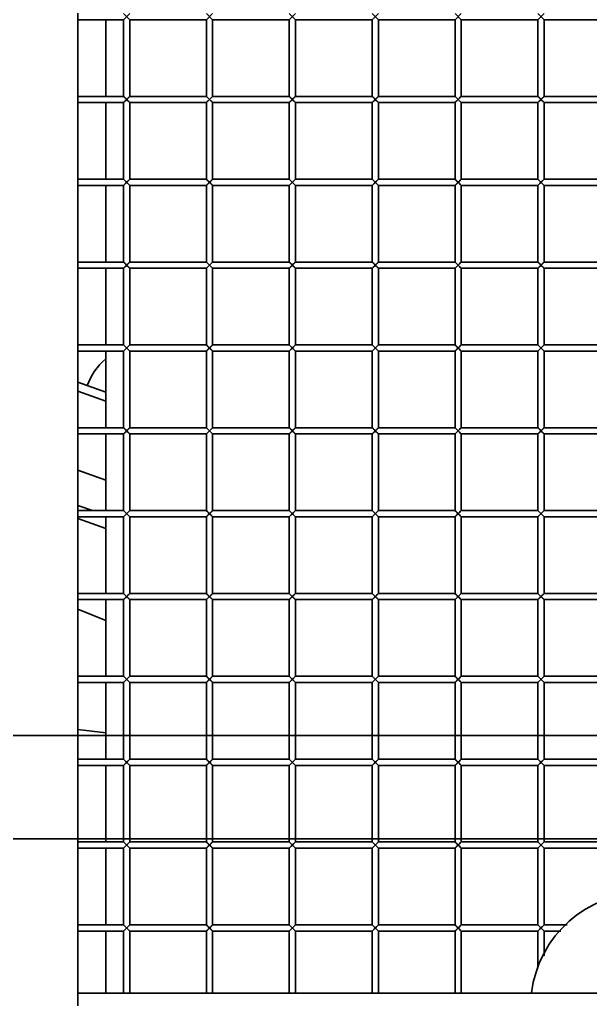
# Model space of a CAD drawing. Header units: millimetres. Extents: x 32496 to 166256, y 3504 to 23939.
# Drawn here: x 72091.4 to 72366.8, y 12553.7 to 13026.7 of the extents above; entities that cross this region are included whole.
import ezdxf

# ---------------------------------------------------------------- set-up
doc = ezdxf.new("R2010")
doc.units = ezdxf.units.MM
doc.layers.get('0').update_dxf_attribs({"lineweight": 35})

# ---------------------------------------------------------------- blocks, each defined once
blk = doc.blocks.new('DRGTJHYTHRTTR')
at = {"color": 7, "linetype": 'Continuous'}
for p, q in [((60496.04, -50285.69), (53249.04, -50285.69)), ((60496.04, -50335.69), (53249.04, -50335.69))]:
    blk.add_line(p, q, dxfattribs=at)
blk = doc.blocks.new('8-1250')
at = {"linetype": 'Continuous'}
for p, q in [((-926.63, -33446.27), (-926.63, -34431.79)), ((-904.63, -33941.79), (-901.63, -33944.79)), ((-904.63, -33944.79), (-901.63, -33941.79)), ((-864.63, -33941.79), (-861.63, -33944.79)), ((-864.63, -33944.79), (-861.63, -33941.79)), ((-824.63, -33941.79), (-821.63, -33944.79)), ((-824.63, -33944.79), (-821.63, -33941.79)), ((-784.63, -33941.79), (-781.63, -33944.79)), ((-784.63, -33944.79), (-781.63, -33941.79)), ((-744.63, -33941.79), (-741.63, -33944.79)), ((-744.63, -33944.79), (-741.63, -33941.79)), ((-704.63, -33941.79), (-701.63, -33944.79)), ((-704.63, -33944.79), (-701.63, -33941.79)), ((-926.63, -33944.79), (-904.63, -33944.79)), ((-913.13, -33944.79), (-913.13, -33981.79)), ((-904.63, -33944.79), (-904.63, -33981.79)), ((-901.63, -33944.79), (-864.63, -33944.79)), ((-901.63, -33944.79), (-901.63, -33981.79)), ((-864.63, -33944.79), (-864.63, -33981.79)), ((-861.63, -33944.79), (-824.63, -33944.79)), ((-861.63, -33944.79), (-861.63, -33981.79)), ((-824.63, -33944.79), (-824.63, -33981.79)), ((-821.63, -33944.79), (-784.63, -33944.79)), ((-821.63, -33944.79), (-821.63, -33981.79)), ((-784.63, -33944.79), (-784.63, -33981.79)), ((-781.63, -33944.79), (-744.63, -33944.79)), ((-781.63, -33944.79), (-781.63, -33981.79)), ((-744.63, -33944.79), (-744.63, -33981.79)), ((-741.63, -33944.79), (-704.63, -33944.79)), ((-741.63, -33944.79), (-741.63, -33981.79)), ((-704.63, -33944.79), (-704.63, -33981.79)), ((-701.63, -33944.79), (-664.63, -33944.79)), ((-701.63, -33944.79), (-701.63, -33981.79)), ((-926.63, -33981.79), (-904.63, -33981.79)), ((-904.63, -33981.79), (-901.63, -33984.79)), ((-904.63, -33984.79), (-901.63, -33981.79)), ((-901.63, -33981.79), (-864.63, -33981.79)), ((-864.63, -33981.79), (-861.63, -33984.79)), ((-864.63, -33984.79), (-861.63, -33981.79)), ((-861.63, -33981.79), (-824.63, -33981.79)), ((-824.63, -33981.79), (-821.63, -33984.79)), ((-824.63, -33984.79), (-821.63, -33981.79)), ((-821.63, -33981.79), (-784.63, -33981.79)), ((-784.63, -33981.79), (-781.63, -33984.79)), ((-784.63, -33984.79), (-781.63, -33981.79)), ((-781.63, -33981.79), (-744.63, -33981.79)), ((-744.63, -33981.79), (-741.63, -33984.79)), ((-744.63, -33984.79), (-741.63, -33981.79)), ((-741.63, -33981.79), (-704.63, -33981.79)), ((-704.63, -33981.79), (-701.63, -33984.79)), ((-704.63, -33984.79), (-701.63, -33981.79)), ((-701.63, -33981.79), (-664.63, -33981.79)), ((-926.63, -33984.79), (-904.63, -33984.79)), ((-913.13, -33984.79), (-913.13, -34021.79)), ((-904.63, -33984.79), (-904.63, -34021.79)), ((-901.63, -33984.79), (-864.63, -33984.79)), ((-901.63, -33984.79), (-901.63, -34021.79)), ((-864.63, -33984.79), (-864.63, -34021.79)), ((-861.63, -33984.79), (-824.63, -33984.79)), ((-861.63, -33984.79), (-861.63, -34021.79)), ((-824.63, -33984.79), (-824.63, -34021.79)), ((-821.63, -33984.79), (-784.63, -33984.79)), ((-821.63, -33984.79), (-821.63, -34021.79)), ((-784.63, -33984.79), (-784.63, -34021.79)), ((-781.63, -33984.79), (-744.63, -33984.79)), ((-781.63, -33984.79), (-781.63, -34021.79)), ((-744.63, -33984.79), (-744.63, -34021.79)), ((-741.63, -33984.79), (-704.63, -33984.79)), ((-741.63, -33984.79), (-741.63, -34021.79)), ((-704.63, -33984.79), (-704.63, -34021.79)), ((-701.63, -33984.79), (-664.63, -33984.79)), ((-701.63, -33984.79), (-701.63, -34021.79)), ((-926.63, -34021.79), (-904.63, -34021.79)), ((-904.63, -34021.79), (-901.63, -34024.79)), ((-904.63, -34024.79), (-901.63, -34021.79)), ((-901.63, -34021.79), (-864.63, -34021.79)), ((-864.63, -34021.79), (-861.63, -34024.79)), ((-864.63, -34024.79), (-861.63, -34021.79)), ((-861.63, -34021.79), (-824.63, -34021.79)), ((-824.63, -34021.79), (-821.63, -34024.79)), ((-824.63, -34024.79), (-821.63, -34021.79)), ((-821.63, -34021.79), (-784.63, -34021.79)), ((-784.63, -34021.79), (-781.63, -34024.79)), ((-784.63, -34024.79), (-781.63, -34021.79)), ((-781.63, -34021.79), (-744.63, -34021.79)), ((-744.63, -34021.79), (-741.63, -34024.79)), ((-744.63, -34024.79), (-741.63, -34021.79)), ((-741.63, -34021.79), (-704.63, -34021.79)), ((-704.63, -34021.79), (-701.63, -34024.79)), ((-704.63, -34024.79), (-701.63, -34021.79)), ((-701.63, -34021.79), (-664.63, -34021.79)), ((-926.63, -34024.79), (-904.63, -34024.79)), ((-913.13, -34024.79), (-913.13, -34061.79)), ((-904.63, -34024.79), (-904.63, -34061.79)), ((-901.63, -34024.79), (-864.63, -34024.79)), ((-901.63, -34024.79), (-901.63, -34061.79)), ((-864.63, -34024.79), (-864.63, -34061.79)), ((-861.63, -34024.79), (-824.63, -34024.79)), ((-861.63, -34024.79), (-861.63, -34061.79)), ((-824.63, -34024.79), (-824.63, -34061.79)), ((-821.63, -34024.79), (-784.63, -34024.79)), ((-821.63, -34024.79), (-821.63, -34061.79)), ((-784.63, -34024.79), (-784.63, -34061.79)), ((-781.63, -34024.79), (-744.63, -34024.79)), ((-781.63, -34024.79), (-781.63, -34061.79)), ((-744.63, -34024.79), (-744.63, -34061.79)), ((-741.63, -34024.79), (-704.63, -34024.79)), ((-741.63, -34024.79), (-741.63, -34061.79)), ((-704.63, -34024.79), (-704.63, -34061.79)), ((-701.63, -34024.79), (-664.63, -34024.79)), ((-701.63, -34024.79), (-701.63, -34061.79)), ((-926.63, -34061.79), (-904.63, -34061.79)), ((-926.63, -34064.79), (-904.63, -34064.79)), ((-913.13, -34064.79), (-913.13, -34101.79)), ((-904.63, -34061.79), (-901.63, -34064.79)), ((-904.63, -34064.79), (-901.63, -34061.79)), ((-904.63, -34064.79), (-904.63, -34101.79)), ((-901.63, -34061.79), (-864.63, -34061.79)), ((-901.63, -34064.79), (-864.63, -34064.79)), ((-901.63, -34064.79), (-901.63, -34101.79)), ((-864.63, -34061.79), (-861.63, -34064.79)), ((-864.63, -34064.79), (-861.63, -34061.79)), ((-864.63, -34064.79), (-864.63, -34101.79)), ((-861.63, -34061.79), (-824.63, -34061.79)), ((-861.63, -34064.79), (-824.63, -34064.79)), ((-861.63, -34064.79), (-861.63, -34101.79)), ((-824.63, -34061.79), (-821.63, -34064.79)), ((-824.63, -34064.79), (-821.63, -34061.79)), ((-824.63, -34064.79), (-824.63, -34101.79)), ((-821.63, -34061.79), (-784.63, -34061.79)), ((-821.63, -34064.79), (-784.63, -34064.79)), ((-821.63, -34064.79), (-821.63, -34101.79)), ((-784.63, -34061.79), (-781.63, -34064.79)), ((-784.63, -34064.79), (-781.63, -34061.79)), ((-784.63, -34064.79), (-784.63, -34101.79)), ((-781.63, -34061.79), (-744.63, -34061.79)), ((-781.63, -34064.79), (-744.63, -34064.79)), ((-781.63, -34064.79), (-781.63, -34101.79)), ((-744.63, -34061.79), (-741.63, -34064.79)), ((-744.63, -34064.79), (-741.63, -34061.79)), ((-744.63, -34064.79), (-744.63, -34101.79)), ((-741.63, -34061.79), (-704.63, -34061.79)), ((-741.63, -34064.79), (-704.63, -34064.79)), ((-741.63, -34064.79), (-741.63, -34101.79)), ((-704.63, -34061.79), (-701.63, -34064.79)), ((-704.63, -34064.79), (-701.63, -34061.79)), ((-704.63, -34064.79), (-704.63, -34101.79)), ((-701.63, -34061.79), (-664.63, -34061.79)), ((-701.63, -34064.79), (-664.63, -34064.79)), ((-701.63, -34064.79), (-701.63, -34101.79)), ((-926.63, -34101.79), (-904.63, -34101.79)), ((-904.63, -34101.79), (-901.63, -34104.79)), ((-904.63, -34104.79), (-901.63, -34101.79)), ((-901.63, -34101.79), (-864.63, -34101.79)), ((-864.63, -34101.79), (-861.63, -34104.79)), ((-864.63, -34104.79), (-861.63, -34101.79)), ((-861.63, -34101.79), (-824.63, -34101.79)), ((-824.63, -34101.79), (-821.63, -34104.79)), ((-824.63, -34104.79), (-821.63, -34101.79)), ((-821.63, -34101.79), (-784.63, -34101.79)), ((-784.63, -34101.79), (-781.63, -34104.79)), ((-784.63, -34104.79), (-781.63, -34101.79)), ((-781.63, -34101.79), (-744.63, -34101.79)), ((-744.63, -34101.79), (-741.63, -34104.79)), ((-744.63, -34104.79), (-741.63, -34101.79)), ((-741.63, -34101.79), (-704.63, -34101.79)), ((-704.63, -34101.79), (-701.63, -34104.79)), ((-704.63, -34104.79), (-701.63, -34101.79)), ((-701.63, -34101.79), (-664.63, -34101.79)), ((-926.63, -34104.79), (-904.63, -34104.79)), ((-913.13, -34104.79), (-913.13, -34141.79)), ((-904.63, -34104.79), (-904.63, -34141.79)), ((-901.63, -34104.79), (-864.63, -34104.79)), ((-901.63, -34104.79), (-901.63, -34141.79)), ((-864.63, -34104.79), (-864.63, -34141.79)), ((-861.63, -34104.79), (-824.63, -34104.79)), ((-861.63, -34104.79), (-861.63, -34141.79)), ((-824.63, -34104.79), (-824.63, -34141.79)), ((-821.63, -34104.79), (-784.63, -34104.79)), ((-821.63, -34104.79), (-821.63, -34141.79)), ((-784.63, -34104.79), (-784.63, -34141.79)), ((-781.63, -34104.79), (-744.63, -34104.79)), ((-781.63, -34104.79), (-781.63, -34141.79)), ((-744.63, -34104.79), (-744.63, -34141.79)), ((-741.63, -34104.79), (-704.63, -34104.79)), ((-741.63, -34104.79), (-741.63, -34141.79)), ((-704.63, -34104.79), (-704.63, -34141.79)), ((-701.63, -34104.79), (-664.63, -34104.79)), ((-701.63, -34104.79), (-701.63, -34141.79)), ((-926.63, -34119.83), (-913.13, -34124.63)), ((-913.13, -34128.88), (-926.63, -34124.07)), ((-926.63, -34141.79), (-904.63, -34141.79)), ((-926.63, -34144.79), (-904.63, -34144.79)), ((-913.13, -34144.79), (-913.13, -34181.79)), ((-904.63, -34141.79), (-901.63, -34144.79)), ((-904.63, -34144.79), (-901.63, -34141.79)), ((-904.63, -34144.79), (-904.63, -34181.79)), ((-901.63, -34141.79), (-864.63, -34141.79)), ((-901.63, -34144.79), (-864.63, -34144.79)), ((-901.63, -34144.79), (-901.63, -34181.79)), ((-864.63, -34141.79), (-861.63, -34144.79)), ((-864.63, -34144.79), (-861.63, -34141.79)), ((-864.63, -34144.79), (-864.63, -34181.79)), ((-861.63, -34141.79), (-824.63, -34141.79)), ((-861.63, -34144.79), (-824.63, -34144.79)), ((-861.63, -34144.79), (-861.63, -34181.79)), ((-824.63, -34141.79), (-821.63, -34144.79)), ((-824.63, -34144.79), (-821.63, -34141.79)), ((-824.63, -34144.79), (-824.63, -34181.79)), ((-821.63, -34141.79), (-784.63, -34141.79)), ((-821.63, -34144.79), (-784.63, -34144.79)), ((-821.63, -34144.79), (-821.63, -34181.79)), ((-784.63, -34141.79), (-781.63, -34144.79)), ((-784.63, -34144.79), (-781.63, -34141.79)), ((-784.63, -34144.79), (-784.63, -34181.79)), ((-781.63, -34141.79), (-744.63, -34141.79)), ((-781.63, -34144.79), (-744.63, -34144.79)), ((-781.63, -34144.79), (-781.63, -34181.79)), ((-744.63, -34141.79), (-741.63, -34144.79)), ((-744.63, -34144.79), (-741.63, -34141.79)), ((-744.63, -34144.79), (-744.63, -34181.79)), ((-741.63, -34141.79), (-704.63, -34141.79)), ((-741.63, -34144.79), (-704.63, -34144.79)), ((-741.63, -34144.79), (-741.63, -34181.79)), ((-704.63, -34141.79), (-701.63, -34144.79)), ((-704.63, -34144.79), (-701.63, -34141.79)), ((-704.63, -34144.79), (-704.63, -34181.79)), ((-701.63, -34141.79), (-664.63, -34141.79)), ((-701.63, -34144.79), (-664.63, -34144.79)), ((-701.63, -34144.79), (-701.63, -34181.79)), ((-913.13, -34167.09), (-926.63, -34162.29)), ((-926.63, -34179.27), (-919.56, -34181.79)), ((-926.63, -34181.79), (-904.63, -34181.79)), ((-904.63, -34181.79), (-901.63, -34184.79)), ((-904.63, -34184.79), (-901.63, -34181.79)), ((-901.63, -34181.79), (-864.63, -34181.79)), ((-864.63, -34181.79), (-861.63, -34184.79)), ((-864.63, -34184.79), (-861.63, -34181.79)), ((-861.63, -34181.79), (-824.63, -34181.79)), ((-824.63, -34181.79), (-821.63, -34184.79)), ((-824.63, -34184.79), (-821.63, -34181.79)), ((-821.63, -34181.79), (-784.63, -34181.79)), ((-784.63, -34181.79), (-781.63, -34184.79)), ((-784.63, -34184.79), (-781.63, -34181.79)), ((-781.63, -34181.79), (-744.63, -34181.79)), ((-744.63, -34181.79), (-741.63, -34184.79)), ((-744.63, -34184.79), (-741.63, -34181.79)), ((-741.63, -34181.79), (-704.63, -34181.79)), ((-704.63, -34181.79), (-701.63, -34184.79)), ((-704.63, -34184.79), (-701.63, -34181.79)), ((-701.63, -34181.79), (-664.63, -34181.79)), ((-926.63, -34184.79), (-904.63, -34184.79)), ((-926.63, -34185.64), (-913.13, -34190.45)), ((-913.13, -34184.79), (-913.13, -34221.79)), ((-904.63, -34184.79), (-904.63, -34221.79)), ((-901.63, -34184.79), (-864.63, -34184.79)), ((-901.63, -34184.79), (-901.63, -34221.79)), ((-864.63, -34184.79), (-864.63, -34221.79)), ((-861.63, -34184.79), (-824.63, -34184.79)), ((-861.63, -34184.79), (-861.63, -34221.79)), ((-824.63, -34184.79), (-824.63, -34221.79)), ((-821.63, -34184.79), (-784.63, -34184.79)), ((-821.63, -34184.79), (-821.63, -34221.79)), ((-784.63, -34184.79), (-784.63, -34221.79)), ((-781.63, -34184.79), (-744.63, -34184.79)), ((-781.63, -34184.79), (-781.63, -34221.79)), ((-744.63, -34184.79), (-744.63, -34221.79)), ((-741.63, -34184.79), (-704.63, -34184.79)), ((-741.63, -34184.79), (-741.63, -34221.79)), ((-704.63, -34184.79), (-704.63, -34221.79)), ((-701.63, -34184.79), (-664.63, -34184.79)), ((-701.63, -34184.79), (-701.63, -34221.79)), ((-926.63, -34221.79), (-904.63, -34221.79)), ((-926.63, -34224.79), (-904.63, -34224.79)), ((-913.13, -34224.79), (-913.13, -34261.79)), ((-904.63, -34221.79), (-901.63, -34224.79)), ((-904.63, -34224.79), (-901.63, -34221.79)), ((-904.63, -34224.79), (-904.63, -34261.79)), ((-901.63, -34221.79), (-864.63, -34221.79)), ((-901.63, -34224.79), (-864.63, -34224.79)), ((-901.63, -34224.79), (-901.63, -34261.79)), ((-864.63, -34221.79), (-861.63, -34224.79)), ((-864.63, -34224.79), (-861.63, -34221.79)), ((-864.63, -34224.79), (-864.63, -34261.79)), ((-861.63, -34221.79), (-824.63, -34221.79)), ((-861.63, -34224.79), (-824.63, -34224.79)), ((-861.63, -34224.79), (-861.63, -34261.79)), ((-824.63, -34221.79), (-821.63, -34224.79)), ((-824.63, -34224.79), (-821.63, -34221.79)), ((-824.63, -34224.79), (-824.63, -34261.79)), ((-821.63, -34221.79), (-784.63, -34221.79)), ((-821.63, -34224.79), (-784.63, -34224.79)), ((-821.63, -34224.79), (-821.63, -34261.79)), ((-784.63, -34221.79), (-781.63, -34224.79)), ((-784.63, -34224.79), (-781.63, -34221.79)), ((-784.63, -34224.79), (-784.63, -34261.79)), ((-781.63, -34221.79), (-744.63, -34221.79)), ((-781.63, -34224.79), (-744.63, -34224.79)), ((-781.63, -34224.79), (-781.63, -34261.79)), ((-744.63, -34221.79), (-741.63, -34224.79)), ((-744.63, -34224.79), (-741.63, -34221.79)), ((-744.63, -34224.79), (-744.63, -34261.79)), ((-741.63, -34221.79), (-704.63, -34221.79)), ((-741.63, -34224.79), (-704.63, -34224.79)), ((-741.63, -34224.79), (-741.63, -34261.79)), ((-704.63, -34221.79), (-701.63, -34224.79)), ((-704.63, -34224.79), (-701.63, -34221.79)), ((-704.63, -34224.79), (-704.63, -34261.79)), ((-701.63, -34221.79), (-664.63, -34221.79)), ((-701.63, -34224.79), (-664.63, -34224.79)), ((-701.63, -34224.79), (-701.63, -34261.79)), ((-926.63, -34229.38), (-913.13, -34234.89)), ((-926.63, -34261.79), (-904.63, -34261.79)), ((-904.63, -34261.79), (-901.63, -34264.79)), ((-904.63, -34264.79), (-901.63, -34261.79)), ((-901.63, -34261.79), (-864.63, -34261.79)), ((-864.63, -34261.79), (-861.63, -34264.79)), ((-864.63, -34264.79), (-861.63, -34261.79)), ((-861.63, -34261.79), (-824.63, -34261.79)), ((-824.63, -34261.79), (-821.63, -34264.79)), ((-824.63, -34264.79), (-821.63, -34261.79)), ((-821.63, -34261.79), (-784.63, -34261.79)), ((-784.63, -34261.79), (-781.63, -34264.79)), ((-784.63, -34264.79), (-781.63, -34261.79)), ((-781.63, -34261.79), (-744.63, -34261.79)), ((-744.63, -34261.79), (-741.63, -34264.79)), ((-744.63, -34264.79), (-741.63, -34261.79)), ((-741.63, -34261.79), (-704.63, -34261.79)), ((-704.63, -34261.79), (-701.63, -34264.79)), ((-704.63, -34264.79), (-701.63, -34261.79)), ((-701.63, -34261.79), (-664.63, -34261.79)), ((-926.63, -34264.79), (-904.63, -34264.79)), ((-913.13, -34264.79), (-913.13, -34301.79)), ((-904.63, -34264.79), (-904.63, -34301.79)), ((-901.63, -34264.79), (-864.63, -34264.79)), ((-901.63, -34264.79), (-901.63, -34301.79)), ((-864.63, -34264.79), (-864.63, -34301.79)), ((-861.63, -34264.79), (-824.63, -34264.79)), ((-861.63, -34264.79), (-861.63, -34301.79)), ((-824.63, -34264.79), (-824.63, -34301.79)), ((-821.63, -34264.79), (-784.63, -34264.79)), ((-821.63, -34264.79), (-821.63, -34301.79)), ((-784.63, -34264.79), (-784.63, -34301.79)), ((-781.63, -34264.79), (-744.63, -34264.79)), ((-781.63, -34264.79), (-781.63, -34301.79)), ((-744.63, -34264.79), (-744.63, -34301.79)), ((-741.63, -34264.79), (-704.63, -34264.79)), ((-741.63, -34264.79), (-741.63, -34301.79)), ((-704.63, -34264.79), (-704.63, -34301.79)), ((-701.63, -34264.79), (-664.63, -34264.79)), ((-701.63, -34264.79), (-701.63, -34301.79)), ((-926.63, -34287.46), (-913.13, -34289.03)), ((-926.63, -34301.79), (-904.63, -34301.79)), ((-926.63, -34304.79), (-904.63, -34304.79)), ((-913.13, -34304.79), (-913.13, -34341.79)), ((-904.63, -34301.79), (-901.63, -34304.79)), ((-904.63, -34304.79), (-901.63, -34301.79)), ((-904.63, -34304.79), (-904.63, -34341.79)), ((-901.63, -34301.79), (-864.63, -34301.79)), ((-901.63, -34304.79), (-864.63, -34304.79)), ((-901.63, -34304.79), (-901.63, -34341.79)), ((-864.63, -34301.79), (-861.63, -34304.79)), ((-864.63, -34304.79), (-861.63, -34301.79)), ((-864.63, -34304.79), (-864.63, -34341.79)), ((-861.63, -34301.79), (-824.63, -34301.79)), ((-861.63, -34304.79), (-824.63, -34304.79)), ((-861.63, -34304.79), (-861.63, -34341.79)), ((-824.63, -34301.79), (-821.63, -34304.79)), ((-824.63, -34304.79), (-821.63, -34301.79)), ((-824.63, -34304.79), (-824.63, -34341.79)), ((-821.63, -34301.79), (-784.63, -34301.79)), ((-821.63, -34304.79), (-784.63, -34304.79)), ((-821.63, -34304.79), (-821.63, -34341.79)), ((-784.63, -34301.79), (-781.63, -34304.79)), ((-784.63, -34304.79), (-781.63, -34301.79)), ((-784.63, -34304.79), (-784.63, -34341.79)), ((-781.63, -34301.79), (-744.63, -34301.79)), ((-781.63, -34304.79), (-744.63, -34304.79)), ((-781.63, -34304.79), (-781.63, -34341.79)), ((-744.63, -34301.79), (-741.63, -34304.79)), ((-744.63, -34304.79), (-741.63, -34301.79)), ((-744.63, -34304.79), (-744.63, -34341.79)), ((-741.63, -34301.79), (-704.63, -34301.79)), ((-741.63, -34304.79), (-704.63, -34304.79)), ((-741.63, -34304.79), (-741.63, -34341.79)), ((-704.63, -34301.79), (-701.63, -34304.79)), ((-704.63, -34304.79), (-701.63, -34301.79)), ((-704.63, -34304.79), (-704.63, -34341.79)), ((-701.63, -34301.79), (-664.63, -34301.79)), ((-701.63, -34304.79), (-664.63, -34304.79)), ((-701.63, -34304.79), (-701.63, -34341.79)), ((-926.63, -34341.79), (-904.63, -34341.79)), ((-904.63, -34341.79), (-901.63, -34344.79)), ((-904.63, -34344.79), (-901.63, -34341.79)), ((-901.63, -34341.79), (-864.63, -34341.79)), ((-864.63, -34341.79), (-861.63, -34344.79)), ((-864.63, -34344.79), (-861.63, -34341.79)), ((-861.63, -34341.79), (-824.63, -34341.79)), ((-824.63, -34341.79), (-821.63, -34344.79)), ((-824.63, -34344.79), (-821.63, -34341.79)), ((-821.63, -34341.79), (-784.63, -34341.79)), ((-784.63, -34341.79), (-781.63, -34344.79)), ((-784.63, -34344.79), (-781.63, -34341.79)), ((-781.63, -34341.79), (-744.63, -34341.79)), ((-744.63, -34341.79), (-741.63, -34344.79)), ((-744.63, -34344.79), (-741.63, -34341.79)), ((-741.63, -34341.79), (-704.63, -34341.79)), ((-704.63, -34341.79), (-701.63, -34344.79)), ((-704.63, -34344.79), (-701.63, -34341.79)), ((-701.63, -34341.79), (-664.63, -34341.79)), ((-926.63, -34344.79), (-904.63, -34344.79)), ((-913.13, -34344.79), (-913.13, -34381.79)), ((-904.63, -34344.79), (-904.63, -34381.79)), ((-901.63, -34344.79), (-864.63, -34344.79)), ((-901.63, -34344.79), (-901.63, -34381.79)), ((-864.63, -34344.79), (-864.63, -34381.79)), ((-861.63, -34344.79), (-824.63, -34344.79)), ((-861.63, -34344.79), (-861.63, -34381.79)), ((-824.63, -34344.79), (-824.63, -34381.79)), ((-821.63, -34344.79), (-784.63, -34344.79)), ((-821.63, -34344.79), (-821.63, -34381.79)), ((-784.63, -34344.79), (-784.63, -34381.79)), ((-781.63, -34344.79), (-744.63, -34344.79)), ((-781.63, -34344.79), (-781.63, -34381.79)), ((-744.63, -34344.79), (-744.63, -34381.79)), ((-741.63, -34344.79), (-704.63, -34344.79)), ((-741.63, -34344.79), (-741.63, -34381.79)), ((-704.63, -34344.79), (-704.63, -34381.79)), ((-701.63, -34344.79), (-664.63, -34344.79)), ((-701.63, -34344.79), (-701.63, -34381.79)), ((-926.63, -34381.79), (-904.63, -34381.79)), ((-904.63, -34381.79), (-901.63, -34384.79)), ((-904.63, -34384.79), (-901.63, -34381.79)), ((-901.63, -34381.79), (-864.63, -34381.79)), ((-864.63, -34381.79), (-861.63, -34384.79)), ((-864.63, -34384.79), (-861.63, -34381.79)), ((-861.63, -34381.79), (-824.63, -34381.79)), ((-824.63, -34381.79), (-821.63, -34384.79)), ((-824.63, -34384.79), (-821.63, -34381.79)), ((-821.63, -34381.79), (-784.63, -34381.79)), ((-784.63, -34381.79), (-781.63, -34384.79)), ((-784.63, -34384.79), (-781.63, -34381.79)), ((-781.63, -34381.79), (-744.63, -34381.79)), ((-744.63, -34381.79), (-741.63, -34384.79)), ((-744.63, -34384.79), (-741.63, -34381.79)), ((-741.63, -34381.79), (-704.63, -34381.79)), ((-704.63, -34381.79), (-701.63, -34384.79)), ((-704.63, -34384.79), (-701.63, -34381.79)), ((-701.63, -34381.79), (-690.48, -34381.79)), ((-926.63, -34384.79), (-904.63, -34384.79)), ((-913.13, -34384.79), (-913.13, -34414.79)), ((-904.63, -34384.79), (-904.63, -34414.79)), ((-903.72, -34383.88), (-904.19, -34384.35)), ((-901.63, -34384.79), (-864.63, -34384.79)), ((-901.63, -34384.79), (-901.63, -34414.79)), ((-864.63, -34384.79), (-864.63, -34414.79)), ((-861.63, -34384.79), (-824.63, -34384.79)), ((-861.63, -34384.79), (-861.63, -34414.79)), ((-824.63, -34384.79), (-824.63, -34414.79)), ((-821.63, -34384.79), (-784.63, -34384.79)), ((-821.63, -34384.79), (-821.63, -34414.79)), ((-784.63, -34384.79), (-784.63, -34414.79)), ((-781.63, -34384.79), (-744.63, -34384.79)), ((-781.63, -34384.79), (-781.63, -34414.79)), ((-744.63, -34384.79), (-744.63, -34414.79)), ((-741.63, -34384.79), (-704.63, -34384.79)), ((-741.63, -34384.79), (-741.63, -34414.79)), ((-704.63, -34384.79), (-704.63, -34402.67)), ((-701.63, -34384.79), (-693.48, -34384.79)), ((-701.63, -34384.79), (-701.63, -34396.81)), ((-300.63, -34414.79), (-926.63, -34414.79))]:
    blk.add_line(p, q, dxfattribs=at)
for points in [[(-904.63, -33981.79), (-904.2, -33982.22), (-903.71, -33982.71), (-902.54, -33983.88)], [(-903.13, -33983.29), (-903.72, -33983.88), (-904.19, -33984.35), (-904.51, -33984.67)], [(-903.13, -33983.29), (-902.54, -33982.7), (-902.07, -33982.23), (-901.74, -33981.9)], [(-901.74, -33984.67), (-902.07, -33984.35), (-902.54, -33983.88)], [(-864.63, -33981.79), (-864.2, -33982.22), (-863.71, -33982.71), (-862.54, -33983.88)], [(-863.13, -33983.29), (-863.72, -33983.88), (-864.19, -33984.35), (-864.51, -33984.67)], [(-863.13, -33983.29), (-862.54, -33982.7), (-862.07, -33982.23), (-861.74, -33981.9)], [(-861.74, -33984.67), (-862.07, -33984.35), (-862.54, -33983.88)], [(-824.63, -33981.79), (-824.2, -33982.22), (-823.71, -33982.71), (-822.54, -33983.88)], [(-823.13, -33983.29), (-823.72, -33983.88), (-824.19, -33984.35), (-824.51, -33984.67)], [(-823.13, -33983.29), (-822.54, -33982.7), (-822.07, -33982.23), (-821.74, -33981.9)], [(-821.74, -33984.67), (-822.07, -33984.35), (-822.54, -33983.88)], [(-784.63, -33981.79), (-784.2, -33982.22), (-783.71, -33982.71), (-782.54, -33983.88)], [(-783.13, -33983.29), (-783.72, -33983.88), (-784.19, -33984.35), (-784.51, -33984.67)], [(-783.13, -33983.29), (-782.54, -33982.7), (-782.07, -33982.23), (-781.74, -33981.9)], [(-781.74, -33984.67), (-782.07, -33984.35), (-782.54, -33983.88)], [(-744.63, -33981.79), (-744.2, -33982.22), (-743.71, -33982.71), (-742.54, -33983.88)], [(-743.13, -33983.29), (-743.72, -33983.88), (-744.19, -33984.35), (-744.51, -33984.67)], [(-743.13, -33983.29), (-742.54, -33982.7), (-742.07, -33982.23), (-741.74, -33981.9)], [(-741.74, -33984.67), (-742.07, -33984.35), (-742.54, -33983.88)], [(-704.63, -33981.79), (-704.2, -33982.22), (-703.71, -33982.71), (-702.54, -33983.88)], [(-703.13, -33983.29), (-703.72, -33983.88), (-704.19, -33984.35), (-704.51, -33984.67)], [(-703.13, -33983.29), (-702.54, -33982.7), (-702.07, -33982.23), (-701.74, -33981.9)], [(-701.74, -33984.67), (-702.07, -33984.35), (-702.54, -33983.88)], [(-904.63, -34021.79), (-904.2, -34022.22), (-903.71, -34022.71), (-902.54, -34023.88)], [(-903.13, -34023.29), (-902.54, -34022.7), (-902.07, -34022.23), (-901.74, -34021.9)], [(-864.63, -34021.79), (-864.2, -34022.22), (-863.71, -34022.71), (-862.54, -34023.88)], [(-863.13, -34023.29), (-862.54, -34022.7), (-862.07, -34022.23), (-861.74, -34021.9)], [(-824.63, -34021.79), (-824.2, -34022.22), (-823.71, -34022.71), (-822.54, -34023.88)], [(-823.13, -34023.29), (-822.54, -34022.7), (-822.07, -34022.23), (-821.74, -34021.9)], [(-784.63, -34021.79), (-784.2, -34022.22), (-783.71, -34022.71), (-782.54, -34023.88)], [(-783.13, -34023.29), (-782.54, -34022.7), (-782.07, -34022.23), (-781.74, -34021.9)], [(-744.63, -34021.79), (-744.2, -34022.22), (-743.71, -34022.71), (-742.54, -34023.88)], [(-743.13, -34023.29), (-742.54, -34022.7), (-742.07, -34022.23), (-741.74, -34021.9)], [(-704.63, -34021.79), (-704.2, -34022.22), (-703.71, -34022.71), (-702.54, -34023.88)], [(-703.13, -34023.29), (-702.54, -34022.7), (-702.07, -34022.23), (-701.74, -34021.9)], [(-903.13, -34023.29), (-903.72, -34023.88), (-904.19, -34024.35), (-904.51, -34024.67)], [(-901.74, -34024.67), (-902.07, -34024.35), (-902.54, -34023.88)], [(-863.13, -34023.29), (-863.72, -34023.88), (-864.19, -34024.35), (-864.51, -34024.67)], [(-861.74, -34024.67), (-862.07, -34024.35), (-862.54, -34023.88)], [(-823.13, -34023.29), (-823.72, -34023.88), (-824.19, -34024.35), (-824.51, -34024.67)], [(-821.74, -34024.67), (-822.07, -34024.35), (-822.54, -34023.88)], [(-783.13, -34023.29), (-783.72, -34023.88), (-784.19, -34024.35), (-784.51, -34024.67)], [(-781.74, -34024.67), (-782.07, -34024.35), (-782.54, -34023.88)], [(-743.13, -34023.29), (-743.72, -34023.88), (-744.19, -34024.35), (-744.51, -34024.67)], [(-741.74, -34024.67), (-742.07, -34024.35), (-742.54, -34023.88)], [(-703.13, -34023.29), (-703.72, -34023.88), (-704.19, -34024.35), (-704.51, -34024.67)], [(-701.74, -34024.67), (-702.07, -34024.35), (-702.54, -34023.88)], [(-904.63, -34061.79), (-904.2, -34062.22), (-903.71, -34062.71), (-902.54, -34063.88)], [(-903.13, -34063.29), (-903.72, -34063.88), (-904.19, -34064.35), (-904.51, -34064.67)], [(-903.13, -34063.29), (-902.54, -34062.7), (-902.07, -34062.23), (-901.74, -34061.9)], [(-901.74, -34064.67), (-902.07, -34064.35), (-902.54, -34063.88)], [(-864.63, -34061.79), (-864.2, -34062.22), (-863.71, -34062.71), (-862.54, -34063.88)], [(-863.13, -34063.29), (-863.72, -34063.88), (-864.19, -34064.35), (-864.51, -34064.67)], [(-863.13, -34063.29), (-862.54, -34062.7), (-862.07, -34062.23), (-861.74, -34061.9)], [(-861.74, -34064.67), (-862.07, -34064.35), (-862.54, -34063.88)], [(-824.63, -34061.79), (-824.2, -34062.22), (-823.71, -34062.71), (-822.54, -34063.88)], [(-823.13, -34063.29), (-823.72, -34063.88), (-824.19, -34064.35), (-824.51, -34064.67)], [(-823.13, -34063.29), (-822.54, -34062.7), (-822.07, -34062.23), (-821.74, -34061.9)], [(-821.74, -34064.67), (-822.07, -34064.35), (-822.54, -34063.88)], [(-784.63, -34061.79), (-784.2, -34062.22), (-783.71, -34062.71), (-782.54, -34063.88)], [(-783.13, -34063.29), (-783.72, -34063.88), (-784.19, -34064.35), (-784.51, -34064.67)], [(-783.13, -34063.29), (-782.54, -34062.7), (-782.07, -34062.23), (-781.74, -34061.9)], [(-781.74, -34064.67), (-782.07, -34064.35), (-782.54, -34063.88)], [(-744.63, -34061.79), (-744.2, -34062.22), (-743.71, -34062.71), (-742.54, -34063.88)], [(-743.13, -34063.29), (-743.72, -34063.88), (-744.19, -34064.35), (-744.51, -34064.67)], [(-743.13, -34063.29), (-742.54, -34062.7), (-742.07, -34062.23), (-741.74, -34061.9)], [(-741.74, -34064.67), (-742.07, -34064.35), (-742.54, -34063.88)], [(-704.63, -34061.79), (-704.2, -34062.22), (-703.71, -34062.71), (-702.54, -34063.88)], [(-703.13, -34063.29), (-703.72, -34063.88), (-704.19, -34064.35), (-704.51, -34064.67)], [(-703.13, -34063.29), (-702.54, -34062.7), (-702.07, -34062.23), (-701.74, -34061.9)], [(-701.74, -34064.67), (-702.07, -34064.35), (-702.54, -34063.88)], [(-904.63, -34101.79), (-904.2, -34102.22), (-903.71, -34102.71), (-902.54, -34103.88)], [(-903.13, -34103.29), (-902.54, -34102.7), (-902.07, -34102.23), (-901.74, -34101.9)], [(-864.63, -34101.79), (-864.2, -34102.22), (-863.71, -34102.71), (-862.54, -34103.88)], [(-863.13, -34103.29), (-862.54, -34102.7), (-862.07, -34102.23), (-861.74, -34101.9)], [(-824.63, -34101.79), (-824.2, -34102.22), (-823.71, -34102.71), (-822.54, -34103.88)], [(-823.13, -34103.29), (-822.54, -34102.7), (-822.07, -34102.23), (-821.74, -34101.9)], [(-784.63, -34101.79), (-784.2, -34102.22), (-783.71, -34102.71), (-782.54, -34103.88)], [(-783.13, -34103.29), (-782.54, -34102.7), (-782.07, -34102.23), (-781.74, -34101.9)], [(-744.63, -34101.79), (-744.2, -34102.22), (-743.71, -34102.71), (-742.54, -34103.88)], [(-743.13, -34103.29), (-742.54, -34102.7), (-742.07, -34102.23), (-741.74, -34101.9)], [(-704.63, -34101.79), (-704.2, -34102.22), (-703.71, -34102.71), (-702.54, -34103.88)], [(-703.13, -34103.29), (-702.54, -34102.7), (-702.07, -34102.23), (-701.74, -34101.9)], [(-903.13, -34103.29), (-903.72, -34103.88), (-904.19, -34104.35), (-904.51, -34104.67)], [(-901.74, -34104.67), (-902.07, -34104.35), (-902.54, -34103.88)], [(-863.13, -34103.29), (-863.72, -34103.88), (-864.19, -34104.35), (-864.51, -34104.67)], [(-861.74, -34104.67), (-862.07, -34104.35), (-862.54, -34103.88)], [(-823.13, -34103.29), (-823.72, -34103.88), (-824.19, -34104.35), (-824.51, -34104.67)], [(-821.74, -34104.67), (-822.07, -34104.35), (-822.54, -34103.88)], [(-783.13, -34103.29), (-783.72, -34103.88), (-784.19, -34104.35), (-784.51, -34104.67)], [(-781.74, -34104.67), (-782.07, -34104.35), (-782.54, -34103.88)], [(-743.13, -34103.29), (-743.72, -34103.88), (-744.19, -34104.35), (-744.51, -34104.67)], [(-741.74, -34104.67), (-742.07, -34104.35), (-742.54, -34103.88)], [(-703.13, -34103.29), (-703.72, -34103.88), (-704.19, -34104.35), (-704.51, -34104.67)], [(-701.74, -34104.67), (-702.07, -34104.35), (-702.54, -34103.88)], [(-904.63, -34141.79), (-904.2, -34142.22), (-903.71, -34142.71), (-902.54, -34143.88)], [(-903.13, -34143.29), (-903.72, -34143.88), (-904.19, -34144.35), (-904.51, -34144.67)], [(-903.13, -34143.29), (-902.54, -34142.7), (-902.07, -34142.23), (-901.74, -34141.9)], [(-901.74, -34144.67), (-902.07, -34144.35), (-902.54, -34143.88)], [(-864.63, -34141.79), (-864.2, -34142.22), (-863.71, -34142.71), (-862.54, -34143.88)], [(-863.13, -34143.29), (-863.72, -34143.88), (-864.19, -34144.35), (-864.51, -34144.67)], [(-863.13, -34143.29), (-862.54, -34142.7), (-862.07, -34142.23), (-861.74, -34141.9)], [(-861.74, -34144.67), (-862.07, -34144.35), (-862.54, -34143.88)], [(-824.63, -34141.79), (-824.2, -34142.22), (-823.71, -34142.71), (-822.54, -34143.88)], [(-823.13, -34143.29), (-823.72, -34143.88), (-824.19, -34144.35), (-824.51, -34144.67)], [(-823.13, -34143.29), (-822.54, -34142.7), (-822.07, -34142.23), (-821.74, -34141.9)], [(-821.74, -34144.67), (-822.07, -34144.35), (-822.54, -34143.88)], [(-784.63, -34141.79), (-784.2, -34142.22), (-783.71, -34142.71), (-782.54, -34143.88)], [(-783.13, -34143.29), (-783.72, -34143.88), (-784.19, -34144.35), (-784.51, -34144.67)], [(-783.13, -34143.29), (-782.54, -34142.7), (-782.07, -34142.23), (-781.74, -34141.9)], [(-781.74, -34144.67), (-782.07, -34144.35), (-782.54, -34143.88)], [(-744.63, -34141.79), (-744.2, -34142.22), (-743.71, -34142.71), (-742.54, -34143.88)], [(-743.13, -34143.29), (-743.72, -34143.88), (-744.19, -34144.35), (-744.51, -34144.67)], [(-743.13, -34143.29), (-742.54, -34142.7), (-742.07, -34142.23), (-741.74, -34141.9)], [(-741.74, -34144.67), (-742.07, -34144.35), (-742.54, -34143.88)], [(-704.63, -34141.79), (-704.2, -34142.22), (-703.71, -34142.71), (-702.54, -34143.88)], [(-703.13, -34143.29), (-703.72, -34143.88), (-704.19, -34144.35), (-704.51, -34144.67)], [(-703.13, -34143.29), (-702.54, -34142.7), (-702.07, -34142.23), (-701.74, -34141.9)], [(-701.74, -34144.67), (-702.07, -34144.35), (-702.54, -34143.88)], [(-904.63, -34181.79), (-904.2, -34182.22), (-903.71, -34182.71), (-902.54, -34183.88)], [(-903.13, -34183.29), (-902.54, -34182.7), (-902.07, -34182.23), (-901.74, -34181.9)], [(-864.63, -34181.79), (-864.2, -34182.22), (-863.71, -34182.71), (-862.54, -34183.88)], [(-863.13, -34183.29), (-862.54, -34182.7), (-862.07, -34182.23), (-861.74, -34181.9)], [(-824.63, -34181.79), (-824.2, -34182.22), (-823.71, -34182.71), (-822.54, -34183.88)], [(-823.13, -34183.29), (-822.54, -34182.7), (-822.07, -34182.23), (-821.74, -34181.9)], [(-784.63, -34181.79), (-784.2, -34182.22), (-783.71, -34182.71), (-782.54, -34183.88)], [(-783.13, -34183.29), (-782.54, -34182.7), (-782.07, -34182.23), (-781.74, -34181.9)], [(-744.63, -34181.79), (-744.2, -34182.22), (-743.71, -34182.71), (-742.54, -34183.88)], [(-743.13, -34183.29), (-742.54, -34182.7), (-742.07, -34182.23), (-741.74, -34181.9)], [(-704.63, -34181.79), (-704.2, -34182.22), (-703.71, -34182.71), (-702.54, -34183.88)], [(-703.13, -34183.29), (-702.54, -34182.7), (-702.07, -34182.23), (-701.74, -34181.9)], [(-903.13, -34183.29), (-903.72, -34183.88), (-904.19, -34184.35), (-904.51, -34184.67)], [(-901.74, -34184.67), (-902.07, -34184.35), (-902.54, -34183.88)], [(-863.13, -34183.29), (-863.72, -34183.88), (-864.19, -34184.35), (-864.51, -34184.67)], [(-861.74, -34184.67), (-862.07, -34184.35), (-862.54, -34183.88)], [(-823.13, -34183.29), (-823.72, -34183.88), (-824.19, -34184.35), (-824.51, -34184.67)], [(-821.74, -34184.67), (-822.07, -34184.35), (-822.54, -34183.88)], [(-783.13, -34183.29), (-783.72, -34183.88), (-784.19, -34184.35), (-784.51, -34184.67)], [(-781.74, -34184.67), (-782.07, -34184.35), (-782.54, -34183.88)], [(-743.13, -34183.29), (-743.72, -34183.88), (-744.19, -34184.35), (-744.51, -34184.67)], [(-741.74, -34184.67), (-742.07, -34184.35), (-742.54, -34183.88)], [(-703.13, -34183.29), (-703.72, -34183.88), (-704.19, -34184.35), (-704.51, -34184.67)], [(-701.74, -34184.67), (-702.07, -34184.35), (-702.54, -34183.88)], [(-904.63, -34221.79), (-904.2, -34222.22), (-903.71, -34222.71), (-902.54, -34223.88)], [(-903.13, -34223.29), (-903.72, -34223.88), (-904.19, -34224.35), (-904.51, -34224.67)], [(-903.13, -34223.29), (-902.54, -34222.7), (-902.07, -34222.23), (-901.74, -34221.9)], [(-901.74, -34224.67), (-902.07, -34224.35), (-902.54, -34223.88)], [(-864.63, -34221.79), (-864.2, -34222.22), (-863.71, -34222.71), (-862.54, -34223.88)], [(-863.13, -34223.29), (-863.72, -34223.88), (-864.19, -34224.35), (-864.51, -34224.67)], [(-863.13, -34223.29), (-862.54, -34222.7), (-862.07, -34222.23), (-861.74, -34221.9)], [(-861.74, -34224.67), (-862.07, -34224.35), (-862.54, -34223.88)], [(-824.63, -34221.79), (-824.2, -34222.22), (-823.71, -34222.71), (-822.54, -34223.88)], [(-823.13, -34223.29), (-823.72, -34223.88), (-824.19, -34224.35), (-824.51, -34224.67)], [(-823.13, -34223.29), (-822.54, -34222.7), (-822.07, -34222.23), (-821.74, -34221.9)], [(-821.74, -34224.67), (-822.07, -34224.35), (-822.54, -34223.88)], [(-784.63, -34221.79), (-784.2, -34222.22), (-783.71, -34222.71), (-782.54, -34223.88)], [(-783.13, -34223.29), (-783.72, -34223.88), (-784.19, -34224.35), (-784.51, -34224.67)], [(-783.13, -34223.29), (-782.54, -34222.7), (-782.07, -34222.23), (-781.74, -34221.9)], [(-781.74, -34224.67), (-782.07, -34224.35), (-782.54, -34223.88)], [(-744.63, -34221.79), (-744.2, -34222.22), (-743.71, -34222.71), (-742.54, -34223.88)], [(-743.13, -34223.29), (-743.72, -34223.88), (-744.19, -34224.35), (-744.51, -34224.67)], [(-743.13, -34223.29), (-742.54, -34222.7), (-742.07, -34222.23), (-741.74, -34221.9)], [(-741.74, -34224.67), (-742.07, -34224.35), (-742.54, -34223.88)], [(-704.63, -34221.79), (-704.2, -34222.22), (-703.71, -34222.71), (-702.54, -34223.88)], [(-703.13, -34223.29), (-703.72, -34223.88), (-704.19, -34224.35), (-704.51, -34224.67)], [(-703.13, -34223.29), (-702.54, -34222.7), (-702.07, -34222.23), (-701.74, -34221.9)], [(-701.74, -34224.67), (-702.07, -34224.35), (-702.54, -34223.88)], [(-904.63, -34261.79), (-904.2, -34262.22), (-903.71, -34262.71), (-902.54, -34263.88)], [(-903.13, -34263.29), (-903.72, -34263.88), (-904.19, -34264.35), (-904.51, -34264.67)], [(-903.13, -34263.29), (-902.54, -34262.7), (-902.07, -34262.23), (-901.74, -34261.9)], [(-864.63, -34261.79), (-864.2, -34262.22), (-863.71, -34262.71), (-862.54, -34263.88)], [(-863.13, -34263.29), (-863.72, -34263.88), (-864.19, -34264.35), (-864.51, -34264.67)], [(-863.13, -34263.29), (-862.54, -34262.7), (-862.07, -34262.23), (-861.74, -34261.9)], [(-824.63, -34261.79), (-824.2, -34262.22), (-823.71, -34262.71), (-822.54, -34263.88)], [(-823.13, -34263.29), (-823.72, -34263.88), (-824.19, -34264.35), (-824.51, -34264.67)], [(-823.13, -34263.29), (-822.54, -34262.7), (-822.07, -34262.23), (-821.74, -34261.9)], [(-784.63, -34261.79), (-784.2, -34262.22), (-783.71, -34262.71), (-782.54, -34263.88)], [(-783.13, -34263.29), (-783.72, -34263.88), (-784.19, -34264.35), (-784.51, -34264.67)], [(-783.13, -34263.29), (-782.54, -34262.7), (-782.07, -34262.23), (-781.74, -34261.9)], [(-744.63, -34261.79), (-744.2, -34262.22), (-743.71, -34262.71), (-742.54, -34263.88)], [(-743.13, -34263.29), (-743.72, -34263.88), (-744.19, -34264.35), (-744.51, -34264.67)], [(-743.13, -34263.29), (-742.54, -34262.7), (-742.07, -34262.23), (-741.74, -34261.9)], [(-704.63, -34261.79), (-704.2, -34262.22), (-703.71, -34262.71), (-702.54, -34263.88)], [(-703.13, -34263.29), (-703.72, -34263.88), (-704.19, -34264.35), (-704.51, -34264.67)], [(-703.13, -34263.29), (-702.54, -34262.7), (-702.07, -34262.23), (-701.74, -34261.9)], [(-901.74, -34264.67), (-902.07, -34264.35), (-902.54, -34263.88)], [(-861.74, -34264.67), (-862.07, -34264.35), (-862.54, -34263.88)], [(-821.74, -34264.67), (-822.07, -34264.35), (-822.54, -34263.88)], [(-781.74, -34264.67), (-782.07, -34264.35), (-782.54, -34263.88)], [(-741.74, -34264.67), (-742.07, -34264.35), (-742.54, -34263.88)], [(-701.74, -34264.67), (-702.07, -34264.35), (-702.54, -34263.88)], [(-904.63, -34301.79), (-904.2, -34302.22), (-903.71, -34302.71), (-902.54, -34303.88)], [(-903.13, -34303.29), (-903.72, -34303.88), (-904.19, -34304.35), (-904.51, -34304.67)], [(-903.13, -34303.29), (-902.54, -34302.7), (-902.07, -34302.23), (-901.74, -34301.9)], [(-901.74, -34304.67), (-902.07, -34304.35), (-902.54, -34303.88)], [(-864.63, -34301.79), (-864.2, -34302.22), (-863.71, -34302.71), (-862.54, -34303.88)], [(-863.13, -34303.29), (-863.72, -34303.88), (-864.19, -34304.35), (-864.51, -34304.67)], [(-863.13, -34303.29), (-862.54, -34302.7), (-862.07, -34302.23), (-861.74, -34301.9)], [(-861.74, -34304.67), (-862.07, -34304.35), (-862.54, -34303.88)], [(-824.63, -34301.79), (-824.2, -34302.22), (-823.71, -34302.71), (-822.54, -34303.88)], [(-823.13, -34303.29), (-823.72, -34303.88), (-824.19, -34304.35), (-824.51, -34304.67)], [(-823.13, -34303.29), (-822.54, -34302.7), (-822.07, -34302.23), (-821.74, -34301.9)], [(-821.74, -34304.67), (-822.07, -34304.35), (-822.54, -34303.88)], [(-784.63, -34301.79), (-784.2, -34302.22), (-783.71, -34302.71), (-782.54, -34303.88)], [(-783.13, -34303.29), (-783.72, -34303.88), (-784.19, -34304.35), (-784.51, -34304.67)], [(-783.13, -34303.29), (-782.54, -34302.7), (-782.07, -34302.23), (-781.74, -34301.9)], [(-781.74, -34304.67), (-782.07, -34304.35), (-782.54, -34303.88)], [(-744.63, -34301.79), (-744.2, -34302.22), (-743.71, -34302.71), (-742.54, -34303.88)], [(-743.13, -34303.29), (-743.72, -34303.88), (-744.19, -34304.35), (-744.51, -34304.67)], [(-743.13, -34303.29), (-742.54, -34302.7), (-742.07, -34302.23), (-741.74, -34301.9)], [(-741.74, -34304.67), (-742.07, -34304.35), (-742.54, -34303.88)], [(-704.63, -34301.79), (-704.2, -34302.22), (-703.71, -34302.71), (-702.54, -34303.88)], [(-703.13, -34303.29), (-703.72, -34303.88), (-704.19, -34304.35), (-704.51, -34304.67)], [(-703.13, -34303.29), (-702.54, -34302.7), (-702.07, -34302.23), (-701.74, -34301.9)], [(-701.74, -34304.67), (-702.07, -34304.35), (-702.54, -34303.88)], [(-904.63, -34341.79), (-904.2, -34342.22), (-903.71, -34342.71), (-902.54, -34343.88)], [(-903.13, -34343.29), (-903.72, -34343.88), (-904.19, -34344.35), (-904.51, -34344.67)], [(-903.13, -34343.29), (-902.54, -34342.7), (-902.07, -34342.23), (-901.74, -34341.9)], [(-901.74, -34344.67), (-902.07, -34344.35), (-902.54, -34343.88)], [(-864.63, -34341.79), (-864.2, -34342.22), (-863.71, -34342.71), (-862.54, -34343.88)], [(-863.13, -34343.29), (-863.72, -34343.88), (-864.19, -34344.35), (-864.51, -34344.67)], [(-863.13, -34343.29), (-862.54, -34342.7), (-862.07, -34342.23), (-861.74, -34341.9)], [(-861.74, -34344.67), (-862.07, -34344.35), (-862.54, -34343.88)], [(-824.63, -34341.79), (-824.2, -34342.22), (-823.71, -34342.71), (-822.54, -34343.88)], [(-823.13, -34343.29), (-823.72, -34343.88), (-824.19, -34344.35), (-824.51, -34344.67)], [(-823.13, -34343.29), (-822.54, -34342.7), (-822.07, -34342.23), (-821.74, -34341.9)], [(-821.74, -34344.67), (-822.07, -34344.35), (-822.54, -34343.88)], [(-784.63, -34341.79), (-784.2, -34342.22), (-783.71, -34342.71), (-782.54, -34343.88)], [(-783.13, -34343.29), (-783.72, -34343.88), (-784.19, -34344.35), (-784.51, -34344.67)], [(-783.13, -34343.29), (-782.54, -34342.7), (-782.07, -34342.23), (-781.74, -34341.9)], [(-781.74, -34344.67), (-782.07, -34344.35), (-782.54, -34343.88)], [(-744.63, -34341.79), (-744.2, -34342.22), (-743.71, -34342.71), (-742.54, -34343.88)], [(-743.13, -34343.29), (-743.72, -34343.88), (-744.19, -34344.35), (-744.51, -34344.67)], [(-743.13, -34343.29), (-742.54, -34342.7), (-742.07, -34342.23), (-741.74, -34341.9)], [(-741.74, -34344.67), (-742.07, -34344.35), (-742.54, -34343.88)], [(-704.63, -34341.79), (-704.2, -34342.22), (-703.71, -34342.71), (-702.54, -34343.88)], [(-703.13, -34343.29), (-703.72, -34343.88), (-704.19, -34344.35), (-704.51, -34344.67)], [(-703.13, -34343.29), (-702.54, -34342.7), (-702.07, -34342.23), (-701.74, -34341.9)], [(-701.74, -34344.67), (-702.07, -34344.35), (-702.54, -34343.88)], [(-904.63, -34381.79), (-904.2, -34382.22), (-903.71, -34382.71), (-902.54, -34383.88)], [(-864.63, -34381.79), (-864.2, -34382.22), (-863.71, -34382.71), (-862.54, -34383.88)], [(-824.63, -34381.79), (-824.2, -34382.22), (-823.71, -34382.71), (-822.54, -34383.88)], [(-784.63, -34381.79), (-784.2, -34382.22), (-783.71, -34382.71), (-782.54, -34383.88)], [(-744.63, -34381.79), (-744.2, -34382.22), (-743.71, -34382.71), (-742.54, -34383.88)], [(-704.63, -34381.79), (-704.2, -34382.22), (-703.71, -34382.71), (-702.54, -34383.88)], [(-903.72, -34383.88), (-902.54, -34382.7), (-902.07, -34382.23), (-901.74, -34381.9)], [(-901.74, -34384.67), (-902.07, -34384.35), (-902.54, -34383.88)], [(-863.13, -34383.29), (-863.72, -34383.88), (-864.19, -34384.35), (-864.51, -34384.67)], [(-863.13, -34383.29), (-862.54, -34382.7), (-862.07, -34382.23), (-861.74, -34381.9)], [(-861.74, -34384.67), (-862.07, -34384.35), (-862.54, -34383.88)], [(-823.13, -34383.29), (-823.72, -34383.88), (-824.19, -34384.35), (-824.51, -34384.67)], [(-823.13, -34383.29), (-822.54, -34382.7), (-822.07, -34382.23), (-821.74, -34381.9)], [(-821.74, -34384.67), (-822.07, -34384.35), (-822.54, -34383.88)], [(-783.13, -34383.29), (-783.72, -34383.88), (-784.19, -34384.35), (-784.51, -34384.67)], [(-783.13, -34383.29), (-782.54, -34382.7), (-782.07, -34382.23), (-781.74, -34381.9)], [(-781.74, -34384.67), (-782.07, -34384.35), (-782.54, -34383.88)], [(-743.13, -34383.29), (-743.72, -34383.88), (-744.19, -34384.35), (-744.51, -34384.67)], [(-743.13, -34383.29), (-742.54, -34382.7), (-742.07, -34382.23), (-741.74, -34381.9)], [(-741.74, -34384.67), (-742.07, -34384.35), (-742.54, -34383.88)], [(-703.13, -34383.29), (-703.72, -34383.88), (-704.19, -34384.35), (-704.51, -34384.67)], [(-703.13, -34383.29), (-702.54, -34382.7), (-702.07, -34382.23), (-701.74, -34381.9)], [(-701.74, -34384.67), (-702.07, -34384.35), (-702.54, -34383.88)]]:
    blk.add_lwpolyline(points, dxfattribs=at)
for centre, radius, start, end in [((-893.86, -34131.49), 30, 130.5152, 160.3984), ((-653.13, -34421.29), 55, 6.9888, 172.9825)]:
    blk.add_arc(centre, radius, start, end, dxfattribs=at)

msp = doc.modelspace()

# ---------------------------------------------------------------- block references
at = {"color": 6}
msp.add_blockref('8-1250', (73046.131, 46971.457), dxfattribs=at)
msp.add_blockref('DRGTJHYTHRTTR', (17920.951, 62966.819))

doc.saveas('drawing.dxf')
